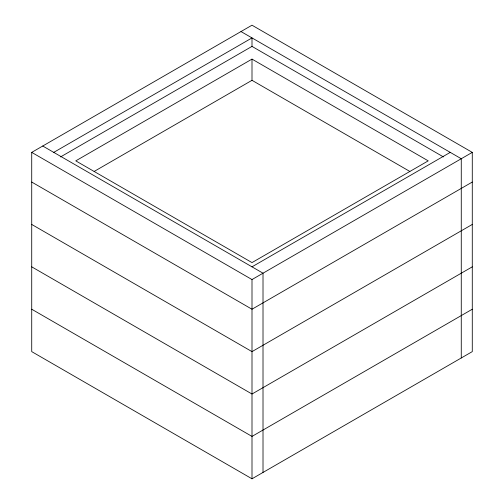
<?xml version="1.0" encoding="UTF-8"?>
<svg xmlns="http://www.w3.org/2000/svg" width="504" height="504" viewBox="0 0 504 504"><rect width="100%" height="100%" fill="white"/><g stroke="black" fill="none" stroke-linecap="round" stroke-linejoin="round"><path stroke-width="0.76" d="M31.721 152.378L252 25.2L472.279 152.378L472.279 351.622L252 478.8L31.721 351.622L31.721 152.378L252 279.556L472.279 152.378M53.752 152.378L252 37.92L252 46.393L443.438 156.92M60.562 156.92L252 46.393M252 59.113L75.776 160.858L252 262.597L428.224 160.858L252 59.113L252 80.312L409.853 171.448M94.147 171.448L252 80.312M252 266.837L450.248 152.378M472.279 182.051L252 309.229L31.721 182.051M472.279 224.444L252 351.622L31.721 224.444M472.279 266.837L252 394.015L31.721 266.837M472.279 309.229L252 436.407L31.721 309.229M240.988 31.557L461.267 158.735L461.267 357.985M42.733 146.015L263.012 273.193L263.012 472.443M252 279.556L252 478.8"/></g></svg>
